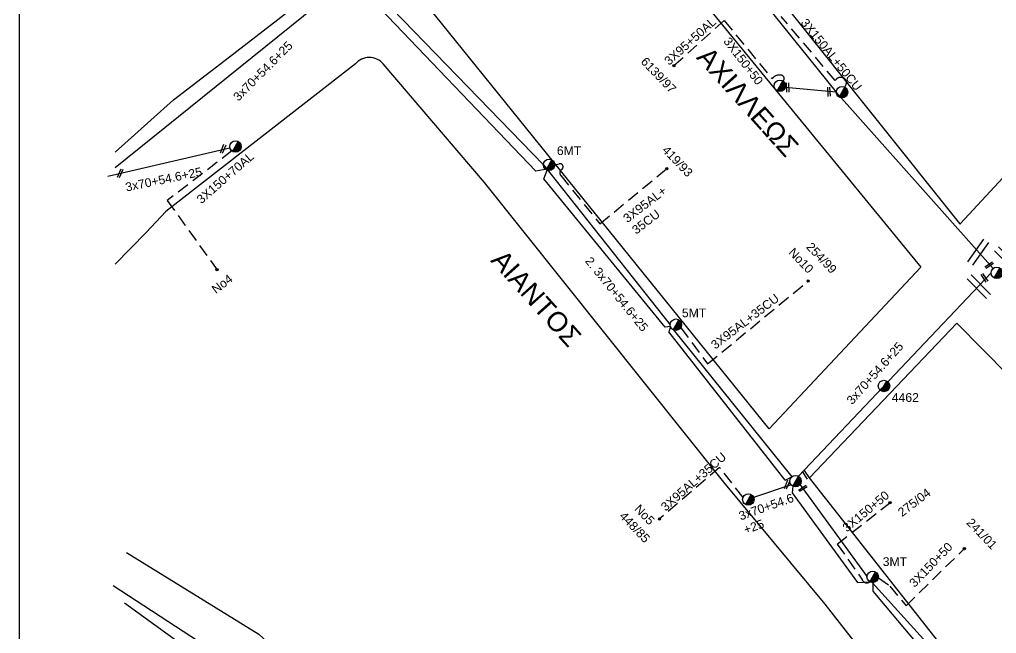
# Model space of a CAD drawing. Header units: millimetres. Extents: x -2449 to 9266, y 48 to 3905.
# Drawn here: x 7022.9 to 7224.3, y 3132.8 to 3259.3 of the extents above; entities that cross this region are included whole.
import ezdxf

# ---------------------------------------------------------------- set-up
doc = ezdxf.new("R2010")
doc.units = ezdxf.units.MM
doc.linetypes.add('DASHED', pattern=[19.05, 12.7, -6.35])
for name, color, linetype in [('Άγνωστα', 7, 'Continuous'), ('Γυμνά εναέρια ΧΤ και ΦΟΠ (3Φ)   4x50+16AL', 7, 'Continuous'), ('Επιγραφές - Σχήματα', 7, 'Continuous'), ('Καλώδια ΧΤ   3x150+70AL', 7, 'DASHED'), ('Καλώδια ΧΤ   3x150AL+50CU', 7, 'DASHED'), ('Καλώδια ΧΤ   3x95+50 AL XLPE', 7, 'DASHED'), ('Μηχανική τομή', 7, 'Continuous'), ('Στύλος ΦΜ', 7, 'Continuous'), ('Στύλος ΦΜ @ 1', 7, 'Continuous'), ('Συνδέσεις', 7, 'Continuous'), ('Συνεστραμμένα ΧΤ   3x70+54.6+25 AL', 7, 'SYN_LINE'), ('Τομή', 7, 'Continuous'), ('Υπόβαθρο ΔΕΗ', 7, 'Continuous'), ('Υπόγεια καλώδια Δικτύου ΧΤ και Παρ. ΧΤ X-95  (3X95AL +35CU  XLPE)', 7, 'DASHED')]:
    doc.layers.add(name, color=color, linetype=linetype)
doc.styles.add('arial', font='arial.ttf')
doc.styles.get("Standard").update_dxf_attribs({"font": 'arial.ttf'})
doc.linetypes.add('SYN_LINE', pattern='A,0.5,-0.0001,["/\\/\\/\\/",Standard,S=0.1,R=0,X=0,Y=-0.05],-0.25', length=0.7501)

# ---------------------------------------------------------------- blocks, each defined once
blk = doc.blocks.new('ΥΠΑΡΧΩΝ ΤΣΙΜΕΝΤΕΝΙΟΣ ΣΤΥΛΟΣ')
at = {"layer": 'Στύλος ΦΜ'}
blk.add_hatch(color=7, dxfattribs=at).paths.add_polyline_path([(-1.29, -2.28, 0.574793), (2.62, 0, 0.268822), (1.3, 2.27)])
at = {"layer": 'Στύλος ΦΜ', "color": 7}
blk.add_line((-1.29, -2.28), (1.3, 2.27), dxfattribs=at)
blk.add_circle((0, 0), 2.62, dxfattribs=at)
at = {"layer": 'Στύλος ΦΜ', "flags": 4}
for tag, p in [('ΑΡΙΘΜΟΣ', (-4.68, 8.05)), ('ΤΥΠΟΣ', (-4.91, 3.03))]:
    blk.add_attdef(tag, p, '', height=4, dxfattribs=at)
blk = doc.blocks.new('ΜΗΧΑΝΙΚΗ ΤΟΜΗ')
at = {"layer": 'Μηχανική τομή', "ltscale": 40}
for p, q in [((-1.89, 0.78), (1.89, 0.78)), ((1.89, 0), (-1.89, 0))]:
    blk.add_line(p, q, dxfattribs=at)
blk = doc.blocks.new('_ΣΥΝΔΕΣΗ')
at = {"layer": 'Συνδέσεις', "linetype": 'SYN_LINE', "ltscale": 40}
blk.add_hatch(color=256, dxfattribs=at).paths.add_polyline_path([(0.5, -0.01, 1), (-0.5, -0.01, 1)])
at = {"layer": 'Συνδέσεις'}
blk.add_circle((0, -0.01), 0.5, dxfattribs=at)
blk = doc.blocks.new('ΤΟΜΗ')
at = {"layer": 'Τομή', "ltscale": 40}
for p, q in [((-5.68, 0), (5.68, 0)), ((5.68, -2.33), (-5.68, -2.33))]:
    blk.add_line(p, q, dxfattribs=at)

msp = doc.modelspace()

# ---------------------------------------------------------------- linework, layer by layer
at = {"layer": 'Άγνωστα', "color": 62, "linetype": 'DASHED', "ltscale": 0.2}
msp.add_line((7191.52, 3151.2), (7196.62, 3143.96), dxfattribs=at)
at = {"layer": 'Άγνωστα', "color": 30, "linetype": 'DASHED', "ltscale": 0.2}
msp.add_lwpolyline([(7168.22, 3259.05), (7178.01, 3247.12), (7178.42, 3247.43, -0.211648), (7180.04, 3247.79, -0.704051), (7180.23, 3246.52)], format="xyb", dxfattribs=at)
at = {"layer": 'Άγνωστα', "color": 30, "linetype": 'SYN_LINE', "ltscale": 10}
msp.add_lwpolyline([(7191.32, 3244.31), (7180.8, 3245.25)], dxfattribs=at)
at = {"layer": 'Άγνωστα', "color": 62, "linetype": 'DASHED', "ltscale": 0.2}
for points in [[(7191.52, 3151.2), (7202.38, 3159.72)], [(7200, 3144.27), (7202.36, 3142.56), (7205.71, 3138.47), (7217.72, 3150.26)]]:
    msp.add_lwpolyline(points, dxfattribs=at)
msp.add_lwpolyline([(7196.62, 3143.96, 0.52948), (7198.25, 3143.42)], format="xyb", dxfattribs=at)
at = {"layer": 'Γυμνά εναέρια ΧΤ και ΦΟΠ (3Φ)   4x50+16AL', "color": 30, "ltscale": 0.2}
for points in [[(7139.41, 3312.55), (7157.59, 3286.09), (7191.32, 3244.31)], [(7191.32, 3244.31), (7223.64, 3207.94)]]:
    msp.add_lwpolyline(points, dxfattribs=at)
at = {"layer": 'Επιγραφές - Σχήματα'}
msp.add_lwpolyline([(7022.92, 3887.4), (9025.82, 3887.4), (9025.82, 2893.51), (7022.92, 2893.51)], close=True, dxfattribs=at)
at = {"layer": 'Καλώδια ΧΤ   3x150+70AL', "color": 85, "ltscale": 0.2}
msp.add_lwpolyline([(7066.7, 3232.18), (7053.39, 3222), (7063.64, 3207.73)], dxfattribs=at)
at = {"layer": 'Καλώδια ΧΤ   3x150AL+50CU', "color": 30, "ltscale": 0.2}
msp.add_lwpolyline([(7193.08, 3245.34), (7193.34, 3245.91, 0.355477), (7193.04, 3247.09, 0.44964), (7191.09, 3246.68), (7179.98, 3259.9)], format="xyb", dxfattribs=at)
at = {"layer": 'Καλώδια ΧΤ   3x95+50 AL XLPE', "color": 30, "linetype": 'DASHED', "ltscale": 0.2}
msp.add_lwpolyline([(7157.84, 3249.77), (7168.22, 3259.05)], dxfattribs=at)
at = {"layer": 'Συνεστραμμένα ΧΤ   3x70+54.6+25 AL', "color": 62, "linetype": 'SYN_LINE', "ltscale": 20}
for p, q in [((7157.12, 3196.04), (7156.01, 3195.91)), ((7157.12, 3196.04), (7156.79, 3194.95)), ((7180.76, 3164.39), (7182.18, 3165.06))]:
    msp.add_line(p, q, dxfattribs=at)
at = {"layer": 'Συνεστραμμένα ΧΤ   3x70+54.6+25 AL', "color": 85, "linetype": 'SYN_LINE', "ltscale": 20}
msp.add_lwpolyline([(7091.7, 3268.24), (7042.63, 3228.7)], dxfattribs=at)
at = {"layer": 'Συνεστραμμένα ΧΤ   3x70+54.6+25 AL', "color": 62, "linetype": 'SYN_LINE', "ltscale": 20}
msp.add_lwpolyline([(7131.61, 3228.46), (7131.61, 3228.46), (7129.37, 3228.03), (7094.28, 3264.77, -0.227933), (7093.1, 3268.41, -13.512608)], format="xyb", dxfattribs=at)
at = {"layer": 'Συνεστραμμένα ΧΤ   3x70+54.6+25 AL', "color": 2, "linetype": 'SYN_LINE', "ltscale": 20}
for points in [[(7093.1, 3268.41), (7130.93, 3229.33), (7157.07, 3196.39)], [(7223.24, 3207.06), (7183.51, 3165.16)], [(7042.24, 3142.65), (7059.84, 3131.17), (7086.12, 3108.58), (7108.2, 3087.62)]]:
    msp.add_lwpolyline(points, dxfattribs=at)
at = {"layer": 'Συνεστραμμένα ΧΤ   3x70+54.6+25 AL', "color": 85, "linetype": 'SYN_LINE', "ltscale": 15}
msp.add_lwpolyline([(7041.11, 3227), (7066.29, 3232.83)], dxfattribs=at)
at = {"layer": 'Συνεστραμμένα ΧΤ   3x70+54.6+25 AL', "color": 62, "linetype": 'SYN_LINE', "ltscale": 20}
for points in [[(7156.01, 3195.91), (7131, 3226.42), (7131.69, 3228.23)], [(7180.76, 3164.39), (7156.79, 3194.95)], [(7182.34, 3163.12), (7182.19, 3161.76), (7195.69, 3143.3), (7198.25, 3143.42)], [(7183.85, 3163.42), (7197.66, 3144.45)], [(7198.72, 3143.27), (7223.1, 3116.37)], [(7198.83, 3143.27), (7198.83, 3141.53), (7220.66, 3115.59), (7221.94, 3115.38)]]:
    msp.add_lwpolyline(points, dxfattribs=at)
at = {"layer": 'Συνεστραμμένα ΧΤ   3x70+54.6+25 AL', "color": 2, "ltscale": 20}
msp.add_lwpolyline([(7157.67, 3195.37), (7182.18, 3165.06)], dxfattribs=at)
at = {"layer": 'Συνεστραμμένα ΧΤ   3x70+54.6+25 AL', "color": 2, "linetype": 'SYN_LINE', "ltscale": 10}
msp.add_lwpolyline([(7182.03, 3163.37), (7174.28, 3160.76)], dxfattribs=at)
at = {"layer": 'Υπόβαθρο ΔΕΗ', "ltscale": 20}
for points in [[(7147.47, 3303.9), (7216.75, 3217.21, 0.480943), (7216.94, 3217.21), (7258.85, 3262.46), (7184.4, 3337.66), (7147.47, 3303.9)], [(7042.63, 3231.92), (7042.63, 3231.92), (7054.66, 3242.75), (7066.18, 3251.61), (7076.15, 3259.26), (7079.94, 3262.19, 0.770324), (7079.53, 3264.33), (7026.37, 3309.07)]]:
    msp.add_lwpolyline(points, format="xyb", dxfattribs=at)
msp.add_lwpolyline([(7208.74, 3208.23), (7177.49, 3174.95), (7105.86, 3263.57), (7119.73, 3277.48), (7123.84, 3281.61), (7130.21, 3286.96), (7137.89, 3294.68), (7208.74, 3208.23)], dxfattribs=at)
at = {"layer": 'Υπόβαθρο ΔΕΗ'}
msp.add_lwpolyline([(7044.95, 3149.46), (7072.24, 3132.64), (7155.92, 3055.09), (7213.45, 3107.63), (7189.05, 3138.81), (7168.14, 3163.92), (7118.82, 3225.72), (7097.91, 3250.11, 0.459927), (7092.17, 3250.11), (7053.09, 3219.72), (7049.01, 3215.37), (7042.63, 3208.86)], format="xyb", dxfattribs=at)
for points in [[(7185.81, 3164.83), (7216.19, 3196.7), (7300.96, 3110.85), (7260.46, 3070.09), (7185.81, 3164.83)], [(7042.02, 2999.13), (7049.77, 2993.97), (7112.82, 3077.4), (7112.82, 3077.4), (7112.82, 3077.4), (7101.84, 3088.39), (7087.82, 3103.62), (7066.09, 3123.42), (7044.56, 3139)]]:
    msp.add_lwpolyline(points, dxfattribs=at)
at = {"layer": 'Υπόγεια καλώδια Δικτύου ΧΤ και Παρ. ΧΤ X-95  (3X95AL +35CU  XLPE)', "color": 2, "linetype": 'DASHED', "ltscale": 0.2}
msp.add_lwpolyline([(7133.28, 3229.33), (7134.19, 3229.55, -0.828937), (7134.71, 3228.39, 0.426759), (7134.51, 3227.1), (7142.57, 3217.18), (7156.37, 3228.54)], format="xyb", dxfattribs=at)
for points in [[(7159.26, 3195.78), (7164.79, 3188.3), (7185.51, 3205.38)], [(7172.09, 3160.78), (7167.26, 3167), (7154.87, 3156.37)]]:
    msp.add_lwpolyline(points, dxfattribs=at)

# ---------------------------------------------------------------- block references
at = {"layer": 'Μηχανική τομή'}
for p, xscale, yscale, zscale, rotation in [((7181.09, 3245.25), 0.4999999999999982, 0.4999999999999982, 0.4999999999999982, 272.1514574459507), ((7189.6, 3244.38), 0.4999999999999982, 0.4999999999999982, 0.4999999999999982, 272.1514574459507), ((7065.06, 3232.54), 0.4999999999999993, 0.4999999999999993, 0.4999999999999993, 66.9193340496631), ((7043.85, 3227.51), 0.4999999999999993, 0.4999999999999993, 0.4999999999999993, 66.9193340496631), ((7222.72, 3208.81), 0.5000000000000075, 0.5000000000000075, 0.5000000000000075, 212.1434525129497), ((7222.02, 3206.17), 0.5000000000000461, 0.5000000000000461, 0.5000000000000461, 124.9364218920333), ((7185.21, 3165.6), 0.4999999999999997, 0.4999999999999997, 0.4999999999999997, 123.9818146540365), ((7181.35, 3163.39), 0.4999999999999993, 0.4999999999999993, 0.4999999999999993, 66.9193340496631), ((7184.3, 3162.83), 0.5000000000000075, 0.5000000000000075, 0.5000000000000075, 212.1434525129497)]:
    msp.add_blockref('ΜΗΧΑΝΙΚΗ ΤΟΜΗ', p, dxfattribs=dict(at, xscale=xscale, yscale=yscale, zscale=zscale, rotation=rotation))
at = {"layer": 'Στύλος ΦΜ @ 1', "ltscale": 40, "xscale": 0.4499999999998181, "yscale": 0.4499999999998181, "zscale": 0.4499999999998181}
for p in [(7179.68, 3245.62), (7192.49, 3244.31), (7067.44, 3233.09), (7224.42, 3207.06), (7182.92, 3164.14), (7173.19, 3160.37)]:
    msp.add_blockref('ΥΠΑΡΧΩΝ ΤΣΙΜΕΝΤΕΝΙΟΣ ΣΤΥΛΟΣ', p, dxfattribs=at)
at = {"layer": 'Στύλος ΦΜ @ 1', "ltscale": 40}
ref = msp.add_blockref('ΥΠΑΡΧΩΝ ΤΣΙΜΕΝΤΕΝΙΟΣ ΣΤΥΛΟΣ', (7132.1, 3229.33), dxfattribs=dict(at, xscale=0.4499999999998181, yscale=0.4499999999998181, zscale=0.4499999999998181))
ref.add_attrib('ΤΥΠΟΣ', '6ΜΤ', (7133.71, 3231.35), dxfattribs={"layer": 'Στύλος ΦΜ', "height": 1.8, "flags": 4})
ref = msp.add_blockref('ΥΠΑΡΧΩΝ ΤΣΙΜΕΝΤΕΝΙΟΣ ΣΤΥΛΟΣ', (7158.25, 3196.39), dxfattribs=dict(at, xscale=0.4499999999998181, yscale=0.4499999999998181, zscale=0.4499999999998181))
ref.add_attrib('ΤΥΠΟΣ', '5ΜΤ', (7159.49, 3197.93), dxfattribs={"layer": 'Στύλος ΦΜ', "height": 1.8, "flags": 4})
ref = msp.add_blockref('ΥΠΑΡΧΩΝ ΤΣΙΜΕΝΤΕΝΙΟΣ ΣΤΥΛΟΣ', (7201.15, 3183.77), dxfattribs=dict(at, xscale=0.4499999999998181, yscale=0.4499999999998181, zscale=0.4499999999998181))
ref.add_attrib('ΑΡΙΘΜΟΣ', '4462', (7202.76, 3180.49), dxfattribs={"layer": 'Στύλος ΦΜ', "height": 1.8, "flags": 4})
ref = msp.add_blockref('ΥΠΑΡΧΩΝ ΤΣΙΜΕΝΤΕΝΙΟΣ ΣΤΥΛΟΣ', (7198.83, 3144.45), dxfattribs=dict(at, xscale=0.4499999999998181, yscale=0.4499999999998181, zscale=0.4499999999998181))
ref.add_attrib('ΤΥΠΟΣ', '3ΜΤ', (7200.89, 3146.68), dxfattribs={"layer": 'Στύλος ΦΜ', "height": 1.8, "flags": 4})
at = {"layer": 'Συνδέσεις', "xscale": 0.4500000000000455, "yscale": 0.4500000000000455, "zscale": 0.4500000000000455}
for p in [(7157.84, 3249.77), (7156.37, 3228.54), (7063.64, 3207.74), (7185.51, 3205.39), (7202.38, 3159.73), (7154.88, 3156.38), (7217.73, 3150.26)]:
    msp.add_blockref('_ΣΥΝΔΕΣΗ', p, dxfattribs=at)
at = {"layer": 'Τομή'}
for p, xscale, yscale, zscale, rotation in [((7221.05, 3210.99), 0.4999999999999894, 0.4999999999999894, 0.4999999999999894, 234.7209243194908), ((7225.93, 3209.59), 0.5000000000000012, 0.5000000000000012, 0.5000000000000012, 134.5152466421551), ((7220.28, 3203.82), 0.5000000000000012, 0.5000000000000012, 0.5000000000000012, 134.5152466421551)]:
    msp.add_blockref('ΤΟΜΗ', p, dxfattribs=dict(at, xscale=xscale, yscale=yscale, zscale=zscale, rotation=rotation))

# ---------------------------------------------------------------- texts
at = {"layer": 'Άγνωστα', "linetype": 'SYN_LINE', "ltscale": 20, "char_height": 1.8, "width": 69.1904, "attachment_point": 1, "style": 'arial'}
for insert, rotation in [((7169.37, 3255.85), 307.4611), ((7192.38, 3154.96), 39.6317), ((7206.17, 3143.4), 46.1417)]:
    msp.add_mtext('3X150+50', dxfattribs=dict(at, insert=insert, rotation=rotation))
at = {"layer": 'Επιγραφές - Σχήματα', "linetype": 'SYN_LINE', "ltscale": 20, "char_height": 1.8, "width": 69.1904, "attachment_point": 1, "style": 'arial'}
for s, insert, rotation in [('\\A1;6139/97', (7152.18, 3251.71), 313.8352), ('\\A1;419{\\H1x;/93}', (7156.58, 3233.46), 313.8352), ('\\A1;254/99', (7186.28, 3213.55), 313.8352), ('\\A1;Nο10', (7182.63, 3212.39), 313.8352), ('Nο4', (7062.31, 3204.11), 37.4321), ('275/04', (7203.78, 3158.17), 37.4321), ('\\A1;Nο5', (7150.86, 3159.55), 313.8352), ('\\A1;448/85', (7147.76, 3158.08), 313.8352), ('\\A1;241/01', (7219.32, 3156.73), 313.8352)]:
    msp.add_mtext(s, dxfattribs=dict(at, insert=insert, rotation=rotation))
at = {"layer": 'Επιγραφές - Σχήματα', "char_height": 4, "width": 157.7424, "attachment_point": 1, "rotation": 311.9047}
for s, insert in [('ΑΧΙΛΛΕΩΣ', (7165.3, 3254.02)), ('ΑΙΑΝΤΟΣ', (7122.88, 3212.21))]:
    msp.add_mtext(s, dxfattribs=dict(at, insert=insert))
at = {"layer": 'Καλώδια ΧΤ   3x150+70AL', "ltscale": 40, "insert": (7059.24, 3222.55), "char_height": 1.8, "width": 69.1904, "attachment_point": 1, "rotation": 41.0722, "style": 'arial'}
msp.add_mtext('3X150+70AL', dxfattribs=at)
at = {"layer": 'Καλώδια ΧΤ   3x150AL+50CU', "ltscale": 40, "insert": (7185.27, 3259.69), "char_height": 1.8, "width": 69.1904, "attachment_point": 1, "rotation": 309.0056, "style": 'arial'}
msp.add_mtext('3X150AL+50CU', dxfattribs=at)
at = {"layer": 'Καλώδια ΧΤ   3x95+50 AL XLPE', "ltscale": 40, "insert": (7155.65, 3251.06), "char_height": 1.8, "width": 69.1904, "attachment_point": 1, "rotation": 41.752, "style": 'arial'}
msp.add_mtext('3X95+50AL', dxfattribs=at)
at = {"layer": 'Συνεστραμμένα ΧΤ   3x70+54.6+25 AL', "linetype": 'SYN_LINE', "ltscale": 20, "char_height": 1.8, "width": 69.1904, "attachment_point": 1, "style": 'arial'}
for s, insert, rotation in [('3x70+54.6+25', (7066.78, 3243.59), 45.1145), ('3x70+54.6+25', (7044.59, 3225.58), 11.7807), ('2. 3x70+54.6+25', (7140.81, 3210.59), 309.005), ('3x70+54.6+25', (7193.27, 3181), 48.3024), ('3x70+54.6\\P+25', (7171, 3157.75), 19.4466)]:
    msp.add_mtext(s, dxfattribs=dict(at, insert=insert, rotation=rotation))
at = {"layer": 'Υπόγεια καλώδια Δικτύου ΧΤ και Παρ. ΧΤ X-95  (3X95AL +35CU  XLPE)', "linetype": 'DASHED', "ltscale": 0.1, "char_height": 1.8, "width": 69.1904, "attachment_point": 1, "style": 'arial'}
for s, insert, rotation in [('3X95AL+\\P35CU', (7147.15, 3218.73), 37.4321), ('3X95AL+35CU', (7165.26, 3192.66), 37.4321), ('3X95AL+35CU', (7154.93, 3159.2), 41.0265)]:
    msp.add_mtext(s, dxfattribs=dict(at, insert=insert, rotation=rotation))

doc.saveas('drawing.dxf')
